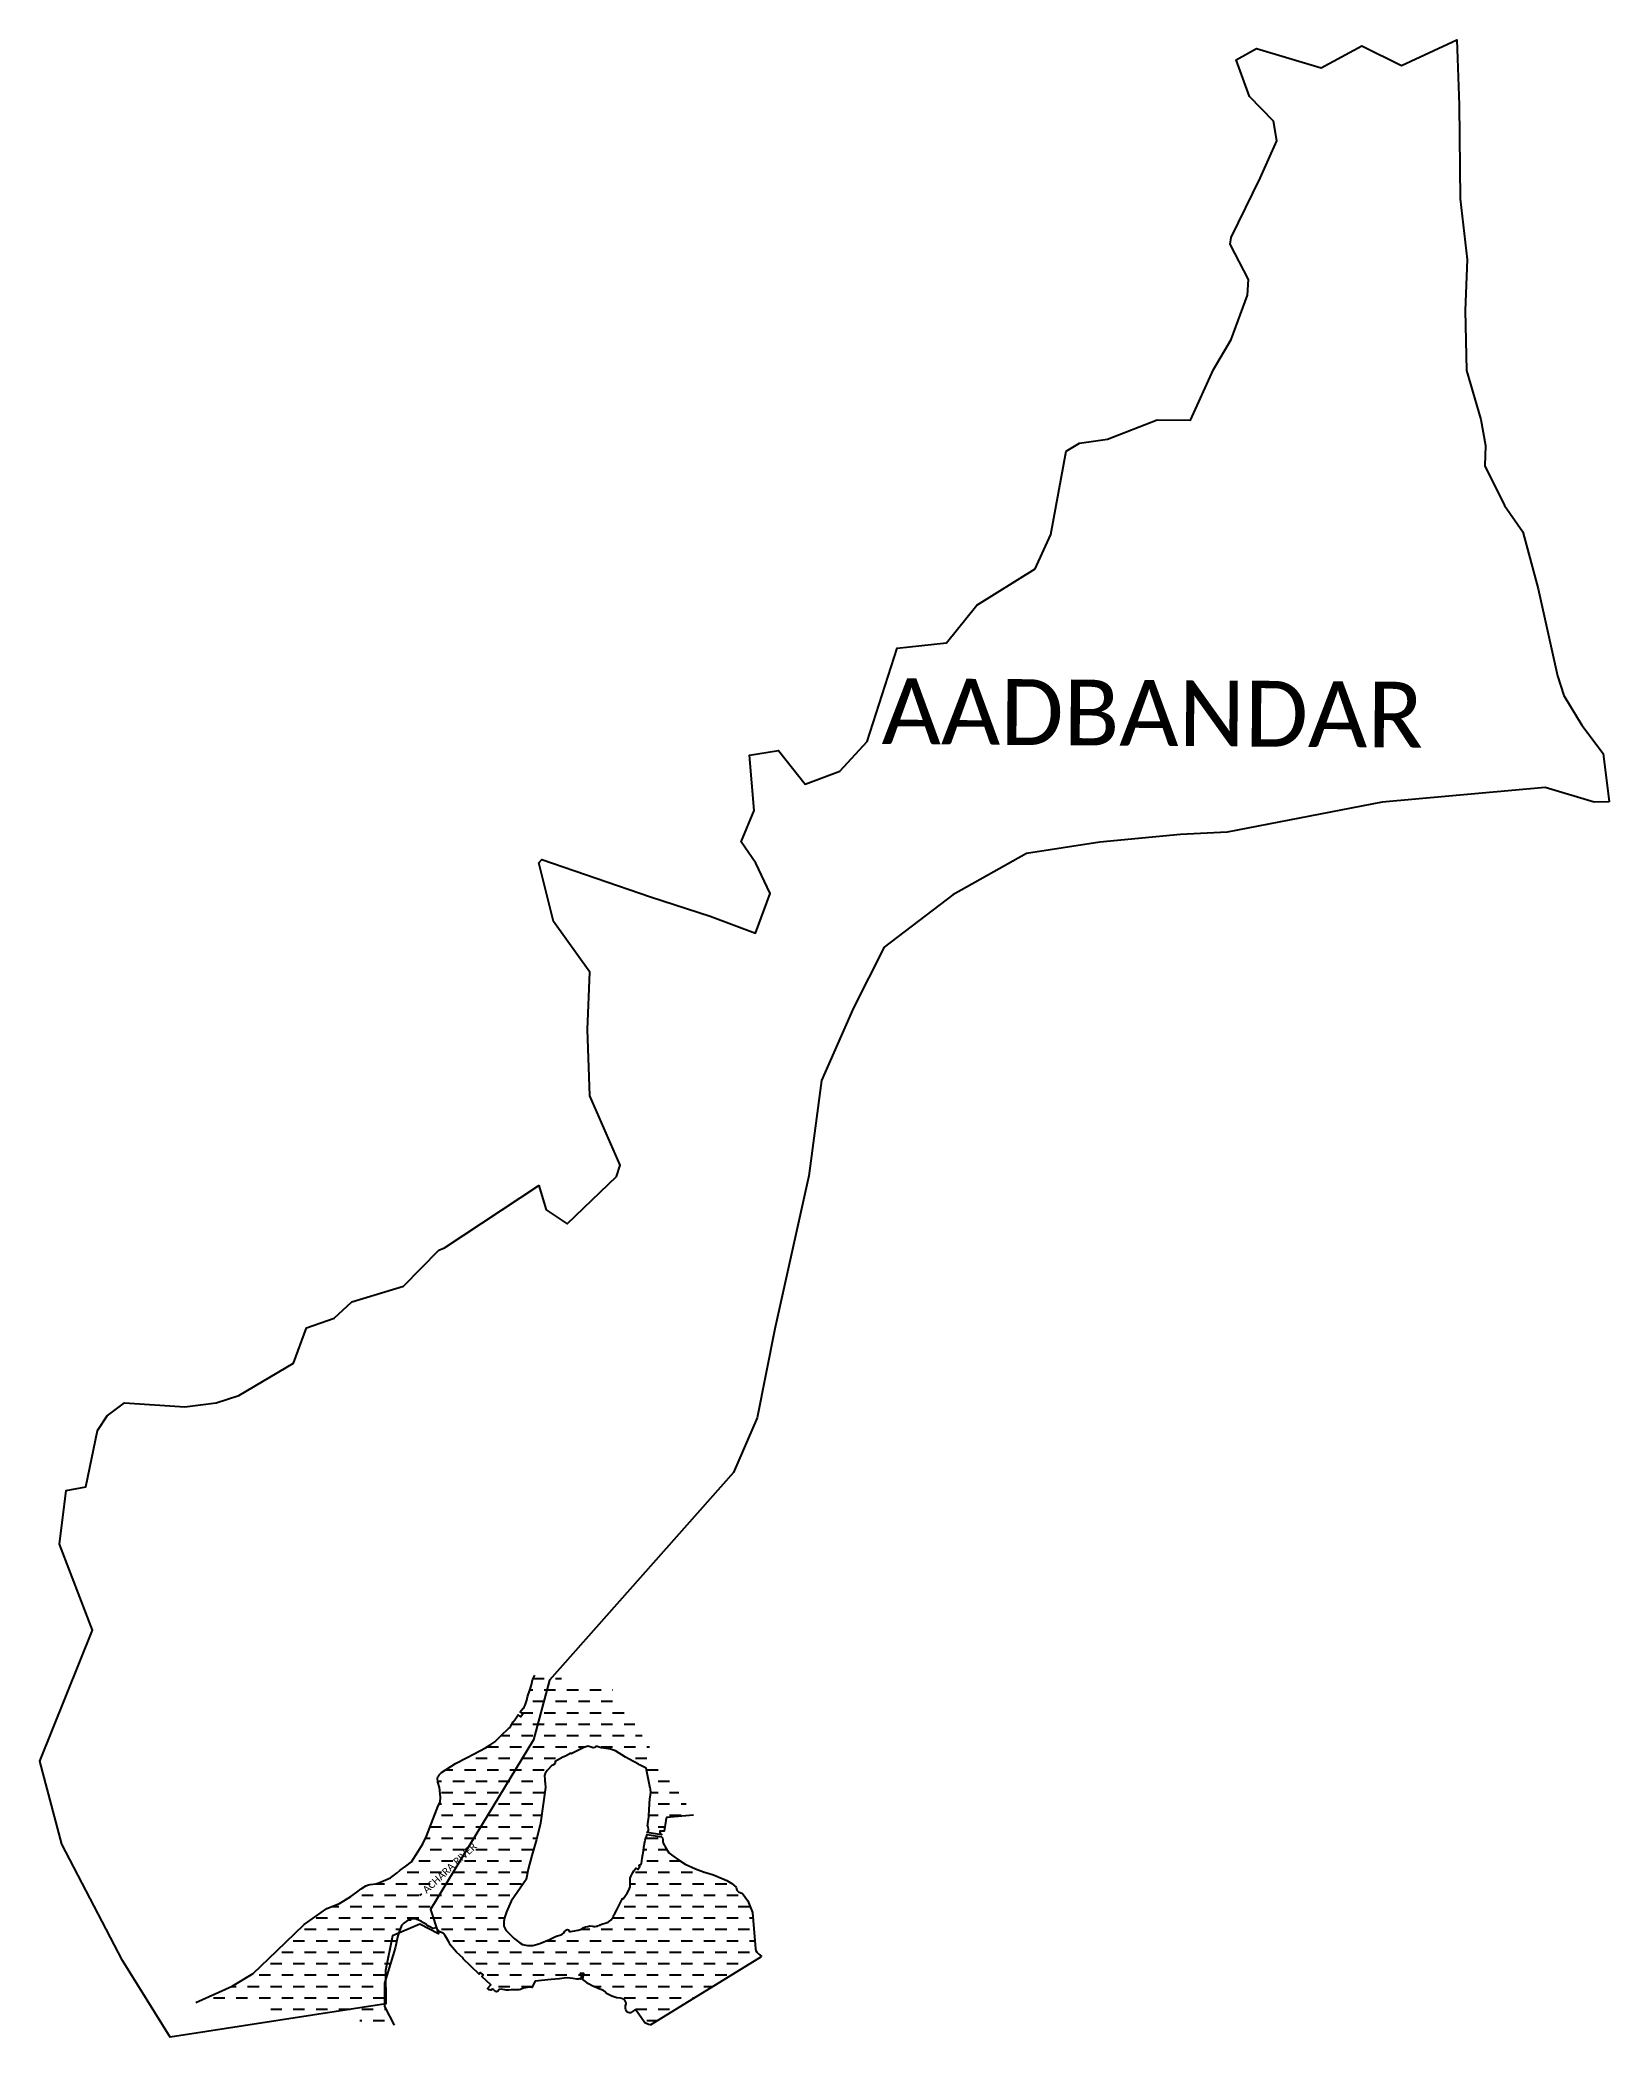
# Model space of a CAD drawing. Header units: metres. Extents: x 331806 to 336105, y 1791549 to 1797022.
import ezdxf

# ---------------------------------------------------------------- set-up
doc = ezdxf.new("R2010")
doc.units = ezdxf.units.M
doc.header["$MEASUREMENT"] = 0
for name, color, linetype in [('ARROW', 7, 'Continuous'), ('RIVER', 4, 'Continuous'), ('RIVER TEXT', 7, 'Continuous'), ('village', 3, 'Continuous'), ('VILLAGE NAME', 250, 'Continuous')]:
    doc.layers.add(name, color=color, linetype=linetype)
doc.styles.get("Standard").update_dxf_attribs({"font": 'simplex.shx'})
doc.dimstyles.get("Standard").update_dxf_attribs({"dimtxt": 0.18, "dimasz": 0.18, "dimexe": 0.18, "dimexo": 0.0625, "dimgap": 0.09, "dimtad": 0, "dimtih": 1, "dimtoh": 1, "dimdec": 4, "dimzin": 0, "dimdsep": 46, "dimtxsty": 'Standard', "dimcen": 0.09, "dimadec": 0, "dimazin": 0, "dimtfac": 1, "dimtdec": 4, "dimtofl": 0, "dimtmove": 0, "dimatfit": 3, "dimfxl": 1, "dimtolj": 1, "dimtzin": 0, "dimarcsym": 0})

msp = doc.modelspace()

# ---------------------------------------------------------------- hatches: boundary and pattern name
at = {"layer": 'RIVER'}
h = msp.add_hatch(dxfattribs=at)
h.set_pattern_fill('DASH', color=256, scale=250)
h.paths.add_polyline_path([(333782.8, 1791769), (333781.6, 1791771), (333780.1, 1791772.8), (333778.2, 1791774.2), (333775.8, 1791775.5), (333773.5, 1791777.4), (333770.6, 1791781), (333767.1, 1791785.9), (333766.7, 1791790.7), (333757.9, 1791889.7), (333745.2, 1791921.8), (333730.7, 1791941.8), (333720.3, 1791946.6), (333715.8, 1791951.1), (333713.2, 1791958.9), (333701.8, 1791969.6), (333688.3, 1791977.7), (333651.8, 1791992.8), (333624.2, 1792001.1), (333601.7, 1792009.8), (333573.7, 1792021.9), (333555.3, 1792033.8), (333539.9, 1792045.2), (333528.8, 1792053.4), (333521.7, 1792065.7), (333513.8, 1792080), (333513, 1792084.8), (333512.7, 1792089.1), (333511.4, 1792094.4), (333508.8, 1792097.5), (333469.5, 1792103.6), (333464.6, 1792088), (333460.9, 1792069), (333459.3, 1792059.2), (333455.7, 1792038.9), (333453.8, 1792024.3), (333453.1, 1792021.6), (333450.6, 1792020.9), (333448.9, 1792020.4), (333447.5, 1792019.1), (333446.5, 1792017.5), (333449.2, 1792015.7), (333444.2, 1792008.1), (333438.4, 1792011.6), (333432.7, 1792004.1), (333430.5, 1791999.6), (333424.6, 1791988.1), (333423.2, 1791984.1), (333423.3, 1791980.1), (333423.3, 1791965.7), (333423, 1791960.2), (333419.1, 1791951.5), (333414.7, 1791943.2), (333404, 1791927.6), (333401.9, 1791928.7), (333397.3, 1791919.5), (333397.8, 1791919.1), (333393, 1791909.7), (333386.2, 1791897.2), (333381.4, 1791886.9), (333377.3, 1791881.3), (333377.1, 1791878.5), (333374.2, 1791873.9), (333370.6, 1791869.7), (333365.8, 1791865.5), (333362.8, 1791863.5), (333340.3, 1791856.5), (333340.6, 1791855.6), (333333.1, 1791853.5), (333333.5, 1791852.3), (333327.5, 1791851.1), (333323.6, 1791851.4), (333320.7, 1791852.7), (333312.7, 1791852.9), (333307.3, 1791851.9), (333300.5, 1791850.6), (333294, 1791848.2), (333289.6, 1791844.1), (333280.3, 1791841.8), (333265.3, 1791839), (333260.6, 1791838.2), (333257.3, 1791837.9), (333254.1, 1791842.1), (333250.5, 1791843.1), (333246.6, 1791841.8), (333243.9, 1791838.7), (333241.4, 1791834.5), (333236.1, 1791829.6), (333218.4, 1791823.7), (333202.2, 1791816.1), (333175.3, 1791804.7), (333156.1, 1791799.9), (333141.7, 1791799.7), (333128.3, 1791802.6), (333120.5, 1791807.1), (333105.4, 1791818.5), (333082.3, 1791841.3), (333076.7, 1791852.1), (333076.7, 1791865.1), (333078.9, 1791875.2), (333084.3, 1791891.4), (333096.9, 1791920.9), (333138.4, 1791980.5), (333143.8, 1792008.2), (333153.7, 1792046.2), (333166.1, 1792090.4), (333177.4, 1792134.6), (333190.8, 1792232.3), (333188.4, 1792265.1), (333190.1, 1792270.6), (333195.5, 1792278.7), (333208.1, 1792293), (333211.4, 1792293.8), (333215.4, 1792296.2), (333217.7, 1792299.3), (333217.7, 1792304), (333238.6, 1792316), (333246.3, 1792318.6), (333260.1, 1792326.1), (333261.2, 1792324.3), (333295.9, 1792342.2), (333306.8, 1792345.6), (333313.6, 1792343.8), (333321.5, 1792341.4), (333325.7, 1792342.2), (333327.7, 1792343.6), (333330, 1792344.5), (333332.4, 1792344.5), (333343.3, 1792341.4), (333369.5, 1792337.6), (333383, 1792332.5), (333410.4, 1792315.4), (333420.6, 1792310.2), (333445.7, 1792296.1), (333448.6, 1792294.7), (333466.5, 1792285.6), (333477.7, 1792230.8), (333478.7, 1792228.7), (333479.4, 1792218.7), (333478, 1792206.4), (333477.4, 1792201.9), (333474.4, 1792155.8), (333474.1, 1792151.7), (333470.2, 1792126.3), (333472.7, 1792123.4), (333473.7, 1792118.2), (333473.6, 1792114.5), (333472, 1792112.1), (333470.7, 1792111.3), (333470, 1792108.7), (333509.2, 1792102.9), (333509.1, 1792103.5), (333509, 1792104.2), (333508.3, 1792104.9), (333506.9, 1792105.9), (333505.4, 1792107.7), (333504.1, 1792109.9), (333504, 1792111.3), (333504.3, 1792112.9), (333505.2, 1792113.2), (333516.7, 1792113.2), (333520.8, 1792142.4), (333522.5, 1792149.8), (333596.5, 1792156.6), (333366.8, 1792514.4), (333161.7, 1792540.7), (333155.9, 1792527.6), (333152.6, 1792513.5), (333148.8, 1792501.8), (333141.9, 1792480.9), (333140.4, 1792471.9), (333137.6, 1792463.7), (333135.7, 1792458.3), (333133, 1792452.3), (333131.1, 1792450), (333129.2, 1792449.1), (333122, 1792439.5), (333128.9, 1792434.1), (333122.5, 1792426.1), (333119.3, 1792428.7), (333115.9, 1792431.5), (333106.7, 1792417.5), (333102.2, 1792412), (333094.8, 1792399.5), (333092.6, 1792396.4), (333089.8, 1792393.7), (333085.2, 1792389.4), (333075.6, 1792380), (333063.5, 1792368.2), (333052.1, 1792357.4), (333041.7, 1792350.7), (333026.7, 1792341.2), (333011.3, 1792333.4), (332976.7, 1792314.6), (332944.6, 1792297.9), (332906.2, 1792273.6), (332899.9, 1792267.6), (332895.7, 1792261.6), (332894.8, 1792258.4), (332896.3, 1792247), (332900.7, 1792232.1), (332903.1, 1792205.8), (332902.8, 1792192.4), (332896.7, 1792182), (332865.4, 1792099.1), (332854.8, 1792078.2), (332841, 1792056), (332823.8, 1792028.3), (332808.6, 1792016.6), (332792.5, 1792005.8), (332784.3, 1791998.4), (332766.9, 1791984.9), (332734.9, 1791971.6), (332726, 1791968.7), (332710.3, 1791966.6), (332706.3, 1791965.8), (332698.9, 1791962.6), (332686.5, 1791954.4), (332674.4, 1791945.7), (332658, 1791933.8), (332627.1, 1791914.2), (332592.1, 1791900.9), (332529.6, 1791857), (332455.4, 1791784.4), (332390.6, 1791722.7), (332332.7, 1791688), (332234.8, 1791643.6), (332247.9, 1791644.3), (332267.5, 1791646.9), (332776, 1791581.8), (332750.1, 1791632.7), (332750.1, 1791695.9), (332779, 1791792.5), (332786.9, 1791825.5), (332791.2, 1791839.8), (332795.4, 1791851.7), (332796.8, 1791854.7), (332800.3, 1791858.3), (332802.9, 1791860.7), (332809, 1791864.8), (332813.4, 1791868.1), (332815.9, 1791869.2), (332819.3, 1791869.2), (332821.2, 1791868.9), (332820.9, 1791870.6), (332820.9, 1791872.4), (332830.3, 1791872.5), (332833.6, 1791872.6), (332837.2, 1791871.9), (332843.5, 1791869.2), (332850.5, 1791865.9), (332857.2, 1791862), (332864.8, 1791856.6), (332871, 1791852), (332875.7, 1791849.3), (332882.7, 1791845.6), (332890.3, 1791847.8), (332896.8, 1791841.8), (332903.4, 1791836.3), (332910.6, 1791833), (332913.8, 1791831.3), (332916.7, 1791825), (332926.3, 1791809.4), (332930.5, 1791800), (332947.5, 1791781.1), (332965.4, 1791765), (332964.4, 1791764), (333009.2, 1791721), (333012.8, 1791725.6), (333020.7, 1791719.2), (333016.7, 1791714.1), (333041.3, 1791692.1), (333032.5, 1791681.9), (333034.3, 1791679.9), (333036.1, 1791678.4), (333038.2, 1791677.6), (333041.4, 1791677), (333046.1, 1791679.4), (333048.4, 1791679), (333051.6, 1791676.4), (333053.7, 1791674.1), (333056, 1791672.9), (333059, 1791673.1), (333061, 1791675.3), (333062.9, 1791678.4), (333064.8, 1791679.3), (333070.1, 1791679.5), (333074.1, 1791678.9), (333079.5, 1791677.7), (333083, 1791677.3), (333085.9, 1791677.1), (333087.7, 1791677.1), (333090.5, 1791676.8), (333096.8, 1791677.8), (333106.3, 1791678.1), (333112.3, 1791678.1), (333118, 1791678.3), (333122.4, 1791679.3), (333131.2, 1791682.4), (333136.1, 1791683.4), (333140.8, 1791684.5), (333146, 1791685.5), (333149.6, 1791685.3), (333154.7, 1791684.4), (333154.5, 1791685.8), (333162.8, 1791701.7), (333206.9, 1791706.5), (333229.6, 1791708), (333236.2, 1791708.8), (333241.9, 1791710.2), (333250.3, 1791710.7), (333258.3, 1791709.9), (333265.6, 1791709.2), (333277.3, 1791707.6), (333281.3, 1791707.4), (333283.7, 1791708), (333286.3, 1791708.1), (333287.7, 1791707.6), (333289.9, 1791720.5), (333286.3, 1791720.9), (333286.8, 1791724), (333296.5, 1791722.8), (333293.3, 1791706.6), (333301.1, 1791701.1), (333309.3, 1791694.8), (333319.4, 1791689.2), (333340.1, 1791680.2), (333342.9, 1791679), (333350, 1791676.4), (333353.8, 1791673.5), (333358.6, 1791668), (333372.9, 1791660.4), (333386.5, 1791656.1), (333396.7, 1791655.5), (333404.3, 1791653.1), (333408.8, 1791649.5), (333411.6, 1791644.1), (333411.8, 1791639.6), (333410.7, 1791633.8), (333410.1, 1791627.5), (333411.4, 1791623.2), (333413.1, 1791619.2), (333415.1, 1791616.6), (333420, 1791615.3), (333424.4, 1791614.9), (333436, 1791622.5), (333437.5, 1791622.4), (333439.2, 1791621.5), (333453, 1791602.1), (333463.3, 1791587.6), (333473.6, 1791583.3), (333478.5, 1791581.8)])
h.paths.add_polyline_path([(332871.2, 1791927.3), (333019, 1792063.2), (332986.2, 1792098.9), (332838.4, 1791963)], flags=24)

# ---------------------------------------------------------------- linework, layer by layer
for points in [[(332233.5, 1791643), (332332.7, 1791688), (332390.6, 1791722.7), (332455.4, 1791784.4), (332529.6, 1791857), (332592.1, 1791900.9), (332627.1, 1791914.2), (332658, 1791933.8), (332674.4, 1791945.7), (332686.5, 1791954.4), (332698.9, 1791962.6), (332706.3, 1791965.8), (332710.3, 1791966.6), (332726, 1791968.7), (332734.9, 1791971.6), (332766.9, 1791984.9), (332784.3, 1791998.4), (332792.5, 1792005.8), (332808.6, 1792016.6), (332823.8, 1792028.3), (332841, 1792056), (332854.8, 1792078.2), (332865.4, 1792099.1), (332896.7, 1792182), (332902.8, 1792192.4), (332903.1, 1792205.8), (332900.7, 1792232.1), (332896.3, 1792247), (332894.8, 1792258.4), (332895.7, 1792261.6), (332899.9, 1792267.6), (332906.2, 1792273.6), (332944.6, 1792297.9), (332976.7, 1792314.6), (333011.3, 1792333.4), (333026.7, 1792341.2), (333041.7, 1792350.7), (333052.1, 1792357.4), (333063.5, 1792368.2), (333075.6, 1792380), (333085.2, 1792389.4), (333089.8, 1792393.7), (333092.6, 1792396.4), (333094.8, 1792399.5), (333102.2, 1792412), (333106.7, 1792417.5), (333115.9, 1792431.5), (333119.3, 1792428.7), (333122.5, 1792426.1), (333128.9, 1792434.1), (333122, 1792439.5), (333129.2, 1792449.1), (333131.1, 1792450), (333133, 1792452.3), (333135.7, 1792458.3), (333137.6, 1792463.7), (333140.4, 1792471.9), (333141.9, 1792480.9), (333148.8, 1792501.8), (333152.6, 1792513.5), (333155.9, 1792527.6), (333161.7, 1792540.7)], [(333596.5, 1792156.6), (333522.5, 1792149.8), (333520.8, 1792142.4), (333516.7, 1792113.2), (333505.2, 1792113.2), (333504.3, 1792112.9), (333504, 1792111.3), (333504.1, 1792109.9), (333505.4, 1792107.7), (333506.9, 1792105.9), (333508.3, 1792104.9), (333509, 1792104.2), (333509.1, 1792103.5), (333509.2, 1792102.9), (333470, 1792108.7), (333470.7, 1792111.3), (333472, 1792112.1), (333473.6, 1792114.5), (333473.7, 1792118.2), (333472.7, 1792123.4), (333470.2, 1792126.3), (333474.1, 1792151.7), (333474.4, 1792155.8), (333477.4, 1792201.9), (333478, 1792206.4), (333479.4, 1792218.7), (333478.7, 1792228.7), (333477.7, 1792230.8), (333466.5, 1792285.6), (333448.6, 1792294.7), (333445.7, 1792296.1), (333420.6, 1792310.2), (333410.4, 1792315.4), (333383, 1792332.5), (333369.5, 1792337.6), (333343.3, 1792341.4), (333332.4, 1792344.5), (333330, 1792344.5), (333327.7, 1792343.6), (333325.7, 1792342.2), (333321.5, 1792341.4), (333313.6, 1792343.8), (333306.8, 1792345.6), (333295.9, 1792342.2), (333261.2, 1792324.3), (333260.1, 1792326.1), (333246.3, 1792318.6), (333238.6, 1792316), (333217.7, 1792304), (333217.7, 1792299.3), (333215.4, 1792296.2), (333211.4, 1792293.8), (333208.1, 1792293), (333195.5, 1792278.7), (333190.1, 1792270.6), (333188.4, 1792265.1), (333190.8, 1792232.3), (333177.4, 1792134.6), (333166.1, 1792090.4), (333153.7, 1792046.2), (333143.8, 1792008.2), (333138.4, 1791980.5), (333096.9, 1791920.9), (333084.3, 1791891.4), (333078.9, 1791875.2), (333076.7, 1791865.1), (333076.7, 1791852.1), (333082.3, 1791841.3), (333105.4, 1791818.5), (333120.5, 1791807.1), (333128.3, 1791802.6), (333141.7, 1791799.7), (333156.1, 1791799.9), (333175.3, 1791804.7), (333202.2, 1791816.1), (333218.4, 1791823.7), (333236.1, 1791829.6), (333241.4, 1791834.5), (333243.9, 1791838.7), (333246.6, 1791841.8), (333250.5, 1791843.1), (333254.1, 1791842.1), (333257.3, 1791837.9), (333260.6, 1791838.2), (333265.3, 1791839), (333280.3, 1791841.8), (333289.6, 1791844.1), (333294, 1791848.2), (333300.5, 1791850.6), (333307.3, 1791851.9), (333312.7, 1791852.9), (333320.7, 1791852.7), (333323.6, 1791851.4), (333327.5, 1791851.1), (333333.5, 1791852.3), (333333.1, 1791853.5), (333340.6, 1791855.6), (333340.3, 1791856.5), (333362.8, 1791863.5), (333365.8, 1791865.5), (333370.6, 1791869.7), (333374.2, 1791873.9), (333377.1, 1791878.5), (333377.3, 1791881.3), (333381.4, 1791886.9), (333386.2, 1791897.2), (333393, 1791909.7), (333397.8, 1791919.1), (333397.3, 1791919.5), (333401.9, 1791928.7), (333404, 1791927.6), (333414.7, 1791943.2), (333419.1, 1791951.5), (333423, 1791960.2), (333423.3, 1791965.7), (333423.3, 1791980.1), (333423.2, 1791984.1), (333424.6, 1791988.1), (333430.5, 1791999.6), (333432.7, 1792004.1), (333438.4, 1792011.6), (333444.2, 1792008.1), (333449.2, 1792015.7), (333446.5, 1792017.5), (333447.5, 1792019.1), (333448.9, 1792020.4), (333450.6, 1792020.9), (333452.7, 1792021.5), (333453.2, 1792022.2), (333453.8, 1792024.3), (333455.7, 1792038.9), (333459.3, 1792059.2), (333460.9, 1792069), (333464.6, 1792088), (333469.5, 1792103.6), (333508.8, 1792097.5), (333511.4, 1792094.4), (333512.7, 1792089.1), (333513, 1792084.8), (333513.8, 1792080), (333521.7, 1792065.7), (333528.8, 1792053.4), (333539.9, 1792045.2), (333555.3, 1792033.8), (333573.7, 1792021.9), (333601.7, 1792009.8), (333624.2, 1792001.1), (333651.8, 1791992.8), (333688.3, 1791977.7), (333701.8, 1791969.6), (333713.2, 1791958.9), (333715.8, 1791951.1), (333720.3, 1791946.6), (333730.7, 1791941.8), (333745.2, 1791921.8), (333757.9, 1791889.7), (333766.7, 1791790.7), (333767.1, 1791785.9), (333770.6, 1791781), (333773.5, 1791777.4), (333775.8, 1791775.5), (333778.2, 1791774.2), (333780.1, 1791772.8), (333781.6, 1791771), (333782.8, 1791769)], [(333478.5, 1791581.8), (333473.6, 1791583.3), (333463.3, 1791587.6), (333453, 1791602.1), (333439.2, 1791621.5), (333437.5, 1791622.4), (333436.5, 1791622.5), (333435.2, 1791622), (333424.4, 1791614.9), (333420, 1791615.3), (333415.1, 1791616.6), (333413.1, 1791619.2), (333411.4, 1791623.2), (333410.1, 1791627.5), (333410.7, 1791633.8), (333411.8, 1791639.6), (333411.6, 1791644.1), (333408.8, 1791649.5), (333404.3, 1791653.1), (333396.7, 1791655.5), (333386.5, 1791656.1), (333372.9, 1791660.4), (333358.6, 1791668), (333353.8, 1791673.5), (333350, 1791676.4), (333342.9, 1791679), (333340.1, 1791680.2), (333319.4, 1791689.2), (333309.3, 1791694.8), (333301.1, 1791701.1), (333293.3, 1791706.6), (333296.5, 1791722.8), (333286.8, 1791724), (333286.3, 1791720.9), (333289.9, 1791720.5), (333287.7, 1791707.6), (333286.3, 1791708.1), (333283.7, 1791708), (333281.3, 1791707.4), (333277.3, 1791707.6), (333265.6, 1791709.2), (333258.3, 1791709.9), (333250.3, 1791710.7), (333241.9, 1791710.2), (333236.2, 1791708.8), (333229.6, 1791708), (333206.9, 1791706.5), (333162.8, 1791701.7), (333154.5, 1791685.8), (333154.7, 1791684.4), (333149.6, 1791685.3), (333146, 1791685.5), (333140.8, 1791684.5), (333136.1, 1791683.4), (333131.2, 1791682.4), (333122.4, 1791679.3), (333118, 1791678.3), (333112.3, 1791678.1), (333106.3, 1791678.1), (333096.8, 1791677.8), (333090.5, 1791676.8), (333087.7, 1791677.1), (333087.7, 1791677.1), (333087.7, 1791677.1), (333087.7, 1791677.1), (333087.7, 1791677.1), (333085.9, 1791677.1), (333083, 1791677.3), (333079.5, 1791677.7), (333074.1, 1791678.9), (333070.1, 1791679.5), (333064.8, 1791679.3), (333062.9, 1791678.4), (333061, 1791675.3), (333059, 1791673.1), (333056, 1791672.9), (333053.7, 1791674.1), (333051.6, 1791676.4), (333048.4, 1791679), (333046.1, 1791679.4), (333041.4, 1791677), (333038.2, 1791677.6), (333036.1, 1791678.4), (333034.3, 1791679.9), (333032.5, 1791681.9), (333041.3, 1791692.1), (333016.7, 1791714.1), (333020.7, 1791719.2), (333012.8, 1791725.6), (333009.2, 1791721), (332964.4, 1791764), (332965.4, 1791765), (332947.5, 1791781.1), (332930.5, 1791800), (332926.3, 1791809.4), (332916.7, 1791825), (332913.8, 1791831.3), (332910.6, 1791833), (332903.4, 1791836.3), (332896.8, 1791841.8), (332890.3, 1791847.8), (332882.7, 1791845.6), (332875.7, 1791849.3), (332871, 1791852), (332864.8, 1791856.6), (332857.2, 1791862), (332850.5, 1791865.9), (332843.5, 1791869.2), (332837.2, 1791871.9), (332833.6, 1791872.6), (332830.3, 1791872.5), (332820.9, 1791872.4), (332820.9, 1791870.6), (332821.2, 1791868.9), (332819.3, 1791869.2), (332815.9, 1791869.2), (332813.4, 1791868.1), (332809, 1791864.8), (332802.9, 1791860.7), (332800.3, 1791858.3), (332796.8, 1791854.7), (332795.4, 1791851.7), (332791.2, 1791839.8), (332786.9, 1791825.5), (332779, 1791792.5), (332750.1, 1791695.9), (332750.1, 1791632.7), (332776.5, 1791580.9)], [(333478.5, 1791581.8), (333782.8, 1791769)]]:
    msp.add_lwpolyline(points, dxfattribs=at)
at = {"layer": 'village', "color": 3, "true_color": 0x00ff00}
msp.add_polyline3d([(336105.1, 1794933.5, 0), (336064.2, 1794932.5, 0), (335930.2, 1794973.1, 0), (335483.9, 1794932.8, 0), (335058.9, 1794850.2, 0), (334930.7, 1794844, 0), (334709.6, 1794823, 0), (334509.3, 1794792.5, 0), (334307.6, 1794678.7, 0), (334118.9, 1794535, 0), (334035.2, 1794369.5, 0), (333947.1, 1794169.9, 0), (333913, 1793909, 0), (333819.8, 1793489.1, 0), (333771.4, 1793245.6, 0), (333706, 1793095.5, 0), (333202, 1792526.3, 0), (333157.8, 1792363.5, 0), (332875.7, 1791898, 0), (332898.1, 1791831.7, 0), (332847, 1791857.8, 0), (332771.5, 1791826.3, 0), (332752.4, 1791730.9, 0), (332754, 1791640, 0), (332162.8, 1791548.5, 0), (332032.6, 1791758.3, 0), (331865.6, 1792077.1, 0), (331806, 1792304.8, 0), (331950.4, 1792663.6, 0), (331860, 1792899.7, 0), (331877.4, 1793046.7, 0), (331931.8, 1793056.1, 0), (331963.5, 1793210.8, 0), (331989.9, 1793250.7, 0), (332037.9, 1793286.8, 0), (332202.9, 1793276.1, 0), (332288.7, 1793287.1, 0), (332350.5, 1793307.1, 0), (332500.4, 1793395.8, 0), (332536.2, 1793492.3, 0), (332611.9, 1793519, 0), (332660.8, 1793563.6, 0), (332802.3, 1793606.1, 0), (332898.8, 1793704.6, 0), (332914.7, 1793711.6, 0), (333173, 1793882.7, 0), (333193.1, 1793815.9, 0), (333250.5, 1793776.9, 0), (333385.5, 1793906.8, 0), (333395.4, 1793937.7, 0), (333312.6, 1794128.3, 0), (333306.6, 1794309.8, 0), (333312.3, 1794466.5, 0), (333212.8, 1794605.6, 0), (333172.7, 1794766.7, 0), (333180.7, 1794775.3, 0), (333479, 1794673.6, 0), (333642, 1794620.7, 0), (333766.4, 1794573.5, 0), (333806.7, 1794682.2, 0), (333767.2, 1794765.3, 0), (333727.6, 1794823.9, 0), (333762.9, 1794910.1, 0), (333750.2, 1795061.5, 0), (333829.2, 1795074.7, 0), (333902.6, 1794982.1, 0), (333997.3, 1795017.5, 0), (334072.5, 1795099.5, 0), (334155, 1795355.1, 0), (334290.2, 1795369.2, 0), (334372.9, 1795472.6, 0), (334532.4, 1795572.7, 0), (334575.9, 1795666.5, 0), (334618, 1795895, 0), (334654.4, 1795917, 0), (334730.7, 1795927.8, 0), (334866.9, 1795980.6, 0), (334958.1, 1795979.6, 0), (335021, 1796118.5, 0), (335069.9, 1796200.5, 0), (335114.1, 1796322.2, 0), (335117, 1796365.6, 0), (335067, 1796461.7, 0), (335069.6, 1796480.5, 0), (335149.5, 1796642.9, 0), (335194.6, 1796745.1, 0), (335185.6, 1796799.1, 0), (335120.2, 1796866.8, 0), (335083.8, 1796966.9, 0), (335139.1, 1796998.7, 0), (335316, 1796945.7, 0), (335427.4, 1797005.6, 0), (335536.6, 1796951.3, 0), (335688.2, 1797021.7, 0), (335694.8, 1796842.6, 0), (335697.5, 1796586.3, 0), (335716.3, 1796420, 0), (335711.1, 1796280.4, 0), (335714.7, 1796115.9, 0), (335754.1, 1795982, 0), (335766.7, 1795910.7, 0), (335764.5, 1795854.8, 0), (335818.2, 1795746.2, 0), (335869.3, 1795673.5, 0), (335910.6, 1795517.8, 0), (335964.2, 1795279.1, 0), (335981.2, 1795225.4, 0), (336030.8, 1795144.1, 0), (336088.7, 1795065.9, 0)], close=True, dxfattribs=at)

# ---------------------------------------------------------------- texts
at = {"layer": 'RIVER TEXT', "insert": (332815.3, 1791921.6), "char_height": 20, "attachment_point": 1, "rotation": 42.6058}
msp.add_mtext_dynamic_manual_height_columns('\\pxqc;{\\fCalibri|b0|i0|c0|p34;ACHARA RIVER} ', width=289.007, gutter_width=1, heights=[0], dxfattribs=at)
at = {"layer": 'VILLAGE NAME', "insert": (334113, 1795272.5), "char_height": 180.345, "attachment_point": 1, "rotation": 359.6139}
msp.add_mtext_dynamic_manual_height_columns('{\\fCalibri|b0|i0|c0|p34;AADBANDAR}', width=1779.605, gutter_width=901.7, heights=[0], dxfattribs=at)

# ---------------------------------------------------------------- leaders
at = {"layer": 'ARROW'}
msp.add_leader([(332846.6, 1791936.2), (332852.6, 1791940.9)], dimstyle='Standard', override={"dimasz": 3, "dimgap": 0.09, "dimtad": 0}, dxfattribs=at)

doc.saveas('drawing.dxf')
